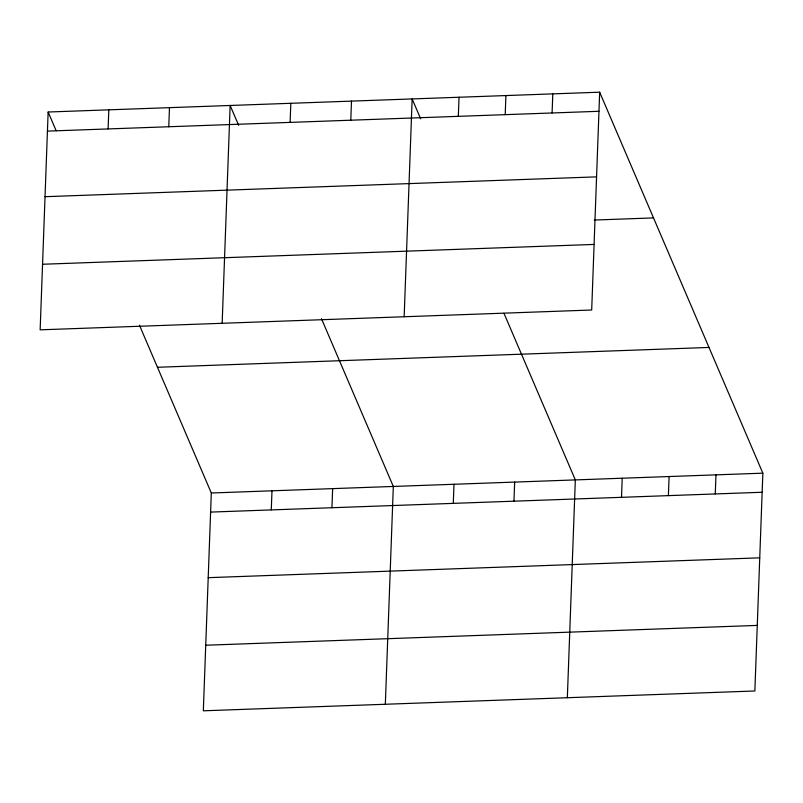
<?xml version="1.0" encoding="UTF-8"?>
<svg xmlns="http://www.w3.org/2000/svg" width="803" height="803" viewBox="0 0 803 803"><rect width="100%" height="100%" fill="white"/><g stroke="black" fill="none" stroke-linecap="round" stroke-linejoin="round"><path stroke-width="1.2" d="M48.14 112.018L40.15 329.832L591.691 310.008L599.67 92.194L48.14 112.018L56.17 130.769M108.104 128.932L108.806 109.84M168.771 126.754L169.473 107.652M139.461 325.235L211.309 492.992L203.33 710.806L754.86 690.981L762.85 473.168L599.67 92.194M222.16 323.288L230.14 105.474L238.642 125.328M271.284 509.905L271.986 490.814M290.114 122.387L290.816 103.296M331.95 507.727L332.653 488.636M350.781 120.209L351.483 101.118M385.33 704.261L393.319 486.457L321.461 318.691M404.16 316.743L412.15 98.93L420.652 118.784M458.332 116.345L459.035 97.243M453.293 503.361L453.986 484.269M505.207 114.658L505.91 95.557M513.96 501.182L514.663 482.091M552.093 112.972L552.795 93.881M567.34 697.727L575.329 479.913L503.963 313.28M621.512 497.318L622.205 478.227M668.387 495.632L669.09 476.54M715.272 493.945L715.965 474.854M47.437 131.11L598.978 111.286M45.028 196.695L596.569 176.861M594.3 220.042L653.522 217.914M42.559 264.257L594.09 244.423M157.468 367.272L708.999 347.448M211.309 492.992L762.85 473.168M210.617 512.093L762.147 492.259M208.208 577.668L759.748 557.834M205.729 645.231L757.269 625.407"/></g></svg>
